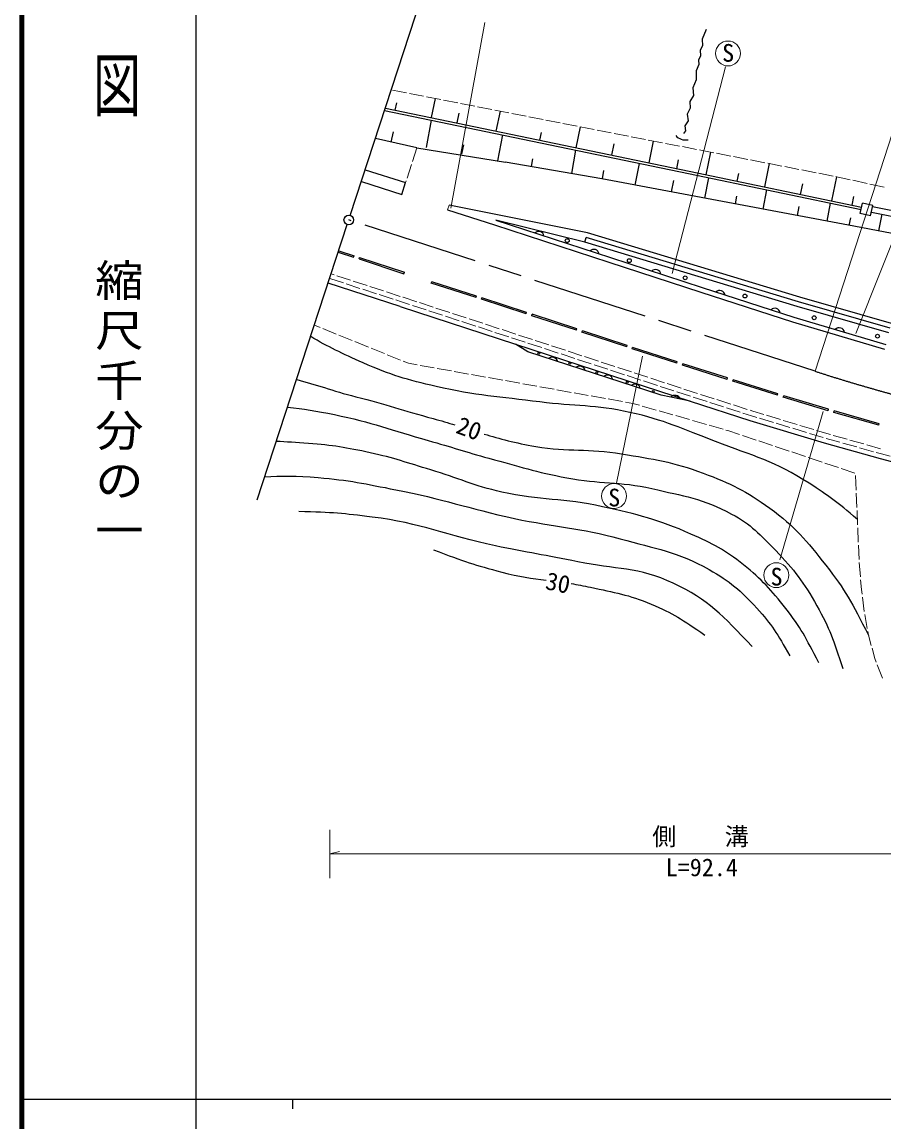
# Model space of a CAD drawing. Units: millimetres, scale not verified. Extents: x 52259 to 692259, y 20000 to 380000.
# Drawn here: x 52259 to 141418, y 202637 to 316544 of the extents above; entities that cross this region are included whole.
import ezdxf
from ezdxf.enums import TextEntityAlignment as Align

# ---------------------------------------------------------------- set-up
doc = ezdxf.new("R2010")
doc.units = ezdxf.units.MM
doc.header["$LTSCALE"] = 1000
doc.linetypes.add('CHAIN', pattern=[18.5, 12, -1.5, 3.5, -1.5])
for name, color, linetype, lineweight in [('M-BGD', 7, 'Continuous', 25), ('M-BGD-HTXT', 7, 'Continuous', 25), ('M-BGD-LWCN', 7, 'Continuous', 13), ('M-BMK', 7, 'Continuous', 13), ('M-BMK-SRVR', 3, 'Continuous', 25), ('M-TTL', 2, 'Continuous', 140), ('現況平面', 7, 'Continuous', 13)]:
    doc.layers.add(name, color=color, linetype=linetype, lineweight=lineweight)
doc.styles.add('@ＭＳ ゴシック', font='')
doc.styles.add('ＭＳ ゴシック', font='')
doc.styles.get('@ＭＳ ゴシック').set_extended_font_data('@MS Gothic')
doc.styles.get('ＭＳ ゴシック').set_extended_font_data('MS Gothic')

msp = doc.modelspace()

# ---------------------------------------------------------------- linework, layer by layer
at = {"layer": 'M-BGD'}
for p, q in [((123108, 315778), (122697, 314766)), ((122697, 314766), (122710, 314082)), ((122710, 314082), (122482, 313641)), ((122482, 313641), (122529, 313040)), ((122357, 312141), (122087, 311475)), ((122529, 313040), (122301, 312600)), ((122301, 312600), (122357, 312141)), ((122087, 311475), (122057, 310567)), ((122057, 310567), (121718, 309735)), ((121781, 308934), (121427, 308302)), ((121718, 309735), (121781, 308934)), ((89888, 307635), (121342, 301089)), ((90907, 307423), (91061, 308166)), ((94665, 306641), (95075, 308613)), ((121440, 307618), (121145, 307011)), ((121427, 308302), (121440, 307618)), ((89810, 307396), (121291, 300844)), ((97309, 306091), (97520, 307106)), ((101367, 305246), (101795, 307305)), ((121145, 307011), (121241, 306294)), ((94139, 303540), (94666, 306385)), ((109654, 303521), (110105, 305687)), ((120977, 305286), (120758, 304987)), ((121241, 306294), (120896, 305804)), ((120896, 305804), (120977, 305286)), ((93161, 303515), (88852, 304465)), ((90487, 304105), (90718, 305154)), ((101541, 302171), (102037, 304851)), ((105890, 304305), (106057, 305112)), ((117192, 301953), (117663, 304216)), ((93161, 303515), (102338, 302023)), ((97819, 302859), (97999, 303832)), ((109188, 300849), (109607, 303276)), ((113334, 302756), (113575, 303915)), ((123112, 300722), (123597, 303060)), ((112298, 300312), (102303, 302037)), ((105011, 301570), (105150, 302375)), ((115766, 299659), (116189, 301906)), ((120068, 301354), (120257, 302263)), ((129170, 299464), (129671, 301878)), ((87802, 301251), (91987, 299912)), ((112356, 300302), (112508, 301181)), ((121291, 300844), (139152, 297137)), ((121342, 301089), (139203, 297382)), ((126306, 300059), (126474, 300870)), ((87398, 300015), (91591, 298674)), ((91591, 298674), (91987, 299912)), ((138383, 295402), (112298, 300312)), ((119523, 298952), (119746, 300137)), ((122980, 298301), (123377, 300411)), ((132881, 298694), (133107, 299784)), ((136116, 298022), (136635, 300522)), ((126127, 297709), (126277, 298504)), ((129012, 297166), (129388, 299164)), ((138212, 297587), (138397, 298478)), ((110828, 294711), (96491, 297586)), ((132559, 296498), (132733, 297425)), ((135635, 295919), (135988, 297794)), ((139061, 296697), (139284, 297774)), ((140361, 297551), (139284, 297774)), ((140138, 296474), (140361, 297551)), ((140341, 297452), (177677, 289702)), ((96337, 297110), (101173, 295546)), ((137930, 295488), (138077, 296261)), ((140138, 296474), (139061, 296697)), ((140219, 296864), (177555, 289115)), ((140987, 294904), (141318, 296636)), ((101173, 295546), (113042, 291668)), ((101328, 296021), (113197, 292143)), ((110538, 293754), (101328, 296021)), ((155474, 292139), (138383, 295402)), ((110538, 293754), (110683, 294233)), ((132679, 287565), (110683, 294233)), ((132820, 288045), (110828, 294711)), ((85061, 292862), (86639, 292347)), ((132534, 287087), (110538, 293754)), ((85013, 292715), (86590, 292199)), ((86590, 292199), (86639, 292347)), ((87167, 292003), (87215, 292151)), ((87167, 292003), (91804, 290482)), ((87215, 292151), (91852, 290630)), ((113042, 291668), (122541, 288564)), ((113197, 292143), (122696, 289039)), ((91804, 290482), (91852, 290630)), ((91413, 287086), (83965, 289507)), ((94638, 289512), (94684, 289655)), ((99277, 288010), (94638, 289512)), ((99324, 288153), (94684, 289655)), ((122541, 288564), (132049, 285499)), ((122696, 289039), (132197, 285976)), ((91411, 287087), (103347, 283189)), ((99277, 288010), (99324, 288153)), ((99846, 287833), (99892, 287976)), ((104468, 286320), (99846, 287833)), ((104515, 286463), (99892, 287976)), ((142017, 284357), (132537, 287086)), ((142149, 284839), (132679, 287565)), ((142281, 285322), (132820, 288045)), ((104468, 286320), (104515, 286463)), ((105037, 286131), (105083, 286274)), ((109672, 284624), (105037, 286131)), ((109719, 284767), (105083, 286274)), ((132197, 285976), (141714, 283155)), ((132049, 285499), (141580, 282673)), ((109672, 284624), (109719, 284767)), ((110247, 284423), (110294, 284566)), ((114874, 282911), (110247, 284423)), ((114921, 283053), (110294, 284566)), ((103347, 283189), (121443, 277272)), ((104632, 282382), (103348, 283189)), ((114874, 282911), (114921, 283053)), ((115447, 282710), (115493, 282852)), ((120071, 281208), (115447, 282710)), ((120118, 281350), (115493, 282852)), ((118436, 277887), (104632, 282382)), ((120071, 281208), (120118, 281350)), ((120654, 281013), (120699, 281156)), ((125282, 279538), (120654, 281013)), ((125328, 279681), (120699, 281156)), ((125282, 279538), (125328, 279681)), ((125863, 279337), (125908, 279480)), ((130497, 277889), (125863, 279337)), ((130542, 278032), (125908, 279480)), ((130497, 277889), (130542, 278032)), ((121439, 277273), (118436, 277887)), ((121443, 277272), (127641, 275294)), ((131089, 277702), (131132, 277846)), ((135727, 276293), (131089, 277702)), ((135771, 276436), (131132, 277846)), ((135727, 276293), (135771, 276436)), ((136315, 276124), (136356, 276268)), ((140996, 274796), (136315, 276124)), ((141037, 274940), (136356, 276268)), ((127641, 275294), (135337, 272959)), ((140996, 274796), (141037, 274940)), ((135337, 272959), (141137, 271331)), ((141137, 271331), (145548, 270184))]:
    msp.add_line(p, q, dxfattribs=at)
at = {"layer": 'M-BGD', "lineweight": 13}
for p, q in [((84120, 232901), (84120, 227901)), ((84120, 230401), (85120, 230651))]:
    msp.add_line(p, q, dxfattribs=at)
at = {"layer": 'M-BGD', "lineweight": 18}
msp.add_line((84120, 230401), (174755, 230401), dxfattribs=at)
at = {"layer": 'M-BGD'}
for centre, radius in [((108720, 293906), 200), ((115152, 291835), 200), ((120926, 290054), 200), ((127121, 288165), 200), ((134285, 285919), 200), ((140849, 284008), 200), ((105769, 282244), 100), ((108988, 281222), 100), ((111777, 280261), 100), ((114928, 279247), 100), ((117629, 278289), 100)]:
    msp.add_circle(centre, radius, dxfattribs=at)
for centre, radius, start, end in [((120957, 305681), 1350, 221.69897, 281.69633), ((105754, 294295), 567, 9.97905, 133.83408), ((111457, 292431), 567, 9.97905, 133.83408), ((117863, 290338), 567, 9.97611, 133.83114), ((124509, 288174), 567, 10.20606, 134.06108), ((130220, 286334), 567, 10.20606, 134.06108), ((136880, 284310), 567, 11.55689, 135.41192), ((107172, 281274), 567, 10.0376, 133.89262), ((110025, 280345), 567, 10.0376, 133.89262), ((112878, 279417), 567, 10.0376, 133.89262), ((115730, 278488), 567, 10.0376, 133.89262), ((119884, 277319), 567, 16.50768, 140.36271)]:
    msp.add_arc(centre, radius, start, end, dxfattribs=at)
for points, knots in [([(138763, 265035), (136613, 266899), (135816, 267457), (133767, 268778), (130286, 271023), (127950, 271614), (124085, 273101), (120667, 274416), (118782, 275319), (115208, 276120), (111636, 276921), (109528, 276721), (105898, 277195), (101694, 277744), (99291, 277834), (95161, 278794), (92134, 279498), (90434, 279986), (87594, 281248), (85382, 282230), (83975, 282881), (82157, 283976)], [0, 0, 0, 0, 1, 1, 1, 2, 2, 2, 3, 3, 3, 4, 4, 4, 5, 5, 5, 6, 6, 6, 7, 7, 7, 7]), ([(80704, 279527), (82632, 279028), (84397, 278362), (86836, 277735), (89979, 276927), (91704, 276345), (94832, 275482), (95649, 275256), (96392, 275035), (97091, 274820)], [0, 0, 0, 0, 1, 1, 1, 2, 2, 2, 3, 3, 3, 3]), ([(79769, 276666), (81429, 276494), (82698, 276274), (84618, 275888), (88473, 275112), (90539, 274284), (94323, 273214), (96788, 272518), (98143, 272036), (100615, 271368), (103751, 270520), (105490, 269952), (108679, 269339), (112083, 268684), (114105, 269001), (117483, 268227), (120781, 267471), (122752, 267190), (125737, 265596), (127780, 264504), (128685, 263468), (130303, 261810), (132247, 259818), (133193, 258520), (134564, 256097), (135919, 253701), (136272, 252616), (137251, 249582)], [0, 0, 0, 0, 1, 1, 1, 2, 2, 2, 3, 3, 3, 4, 4, 4, 5, 5, 5, 6, 6, 6, 7, 7, 7, 8, 8, 8, 9, 9, 9, 9]), ([(100114, 273877), (101721, 273388), (103340, 272952), (105458, 272592), (108892, 272009), (110909, 272414), (114344, 271835), (117693, 271270), (119621, 271009), (122804, 269822), (125653, 268758), (127248, 268003), (129697, 266200), (132301, 264282), (133506, 262839), (135500, 260292), (137545, 257681), (138153, 256477), (139916, 253039)], [0, 0, 0, 0, 1, 1, 1, 2, 2, 2, 3, 3, 3, 4, 4, 4, 5, 5, 5, 6, 6, 6, 6]), ([(134761, 250186), (133393, 252857), (132928, 253789), (131347, 255818), (129838, 257754), (128882, 258787), (126973, 260330), (125056, 261879), (123782, 262520), (121532, 263522), (118112, 265045), (116025, 265522), (112375, 266353), (108357, 267268), (105951, 266947), (101935, 267866), (99003, 268537), (97467, 269300), (94586, 270161), (92147, 270890), (90805, 271402), (88316, 271937), (85844, 272468), (84437, 272723), (81914, 272900), (80651, 272989), (79607, 273067), (78606, 273109)], [0, 0, 0, 0, 1, 1, 1, 2, 2, 2, 3, 3, 3, 4, 4, 4, 5, 5, 5, 6, 6, 6, 7, 7, 7, 8, 8, 8, 9, 9, 9, 9]), ([(77414, 269458), (79058, 269571), (80693, 269559), (82925, 269375), (86094, 269113), (87844, 268709), (90968, 268109), (95817, 267177), (98427, 266175), (103255, 265136), (107518, 264218), (110018, 264197), (114217, 263021), (117875, 261997), (120109, 261727), (123410, 259846), (125568, 258615), (126678, 257676), (128353, 255841), (129930, 254114), (130438, 253251), (131758, 250916)], [0, 0, 0, 0, 1, 1, 1, 2, 2, 2, 3, 3, 3, 4, 4, 4, 5, 5, 5, 6, 6, 6, 7, 7, 7, 7]), ([(127856, 251863), (124801, 255137), (123398, 256678), (119703, 258429), (116126, 260123), (113690, 259838), (109815, 260642), (106490, 261333), (104604, 261605), (101279, 262303), (96267, 263356), (93593, 264654), (88510, 265283), (85559, 265647), (84458, 265762), (80919, 265853)], [0, 0, 0, 0, 1, 1, 1, 2, 2, 2, 3, 3, 3, 4, 4, 4, 5, 5, 5, 5]), ([(94858, 261887), (98109, 260657), (99129, 260311), (101948, 259576), (103709, 259117), (105117, 258920), (106529, 258741)], [0, 0, 0, 0, 1, 1, 1, 2, 2, 2, 2]), ([(109132, 258387), (109754, 258287), (110411, 258167), (111127, 258009), (113615, 257461), (115065, 257254), (117412, 256263), (119722, 255288), (120582, 254700), (122968, 253051)], [0, 0, 0, 0, 1, 1, 1, 2, 2, 2, 3, 3, 3, 3])]:
    msp.add_open_spline(points, degree=3, knots=knots, dxfattribs=at)
at = {"layer": 'M-BGD-HTXT'}
for p, q in [((70259, 370000), (70259, 20000)), ((52259, 205000), (591259, 205000)), ((80259, 205000), (80259, 204000))]:
    msp.add_line(p, q, dxfattribs=at)
at = {"layer": 'M-BGD-LWCN'}
msp.add_line((134389, 280377), (143648, 308912), dxfattribs=at)
at = {"layer": 'M-BMK'}
for p, q in [((100180, 316504), (96654, 297259)), ((125094, 311917), (119599, 290505)), ((147536, 306764), (138621, 284291)), ((113817, 268785), (116498, 281936)), ((130741, 260850), (135210, 276210))]:
    msp.add_line(p, q, dxfattribs=at)
at = {"layer": 'M-BMK', "color": 2, "linetype": 'CHAIN', "lineweight": 25}
msp.add_line((134389, 280377), (86101, 296046), dxfattribs=at)
at = {"layer": 'M-BMK'}
for centre in [(125367, 313286), (113568, 267456), (130372, 259264)]:
    msp.add_circle(centre, 1290, dxfattribs=at)
at = {"layer": 'M-BMK', "color": 2, "linetype": 'CHAIN', "lineweight": 25}
msp.add_arc((186859, 442077), 170000, 252.02226, 281.72049, dxfattribs=at)
at = {"layer": 'M-BMK-SRVR'}
for p, q in [((86256, 296521), (95574, 325037)), ((76628, 267054), (85946, 295570))]:
    msp.add_line(p, q, dxfattribs=at)
msp.add_circle((86101, 296046), 500, dxfattribs=at)
at = {"layer": 'M-TTL'}
msp.add_line((52259, 380000), (52259, 20000), dxfattribs=at)
at = {"layer": '現況平面'}
for p, q in [((92082, 309195), (90610, 309482)), ((93849, 308851), (92376, 309138)), ((95616, 308508), (94143, 308794)), ((97382, 308164), (95910, 308450)), ((99149, 307820), (97677, 308106)), ((100916, 307476), (99444, 307762)), ((102683, 307132), (101211, 307418)), ((104450, 306788), (102977, 307074)), ((106217, 306444), (104744, 306730)), ((107983, 306100), (106511, 306387)), ((109750, 305756), (108278, 306043)), ((111517, 305412), (110045, 305699)), ((113284, 305068), (111812, 305355)), ((115051, 304724), (113578, 305011)), ((116818, 304380), (115345, 304667)), ((118584, 304036), (117112, 304323)), ((93161, 303515), (92697, 302089)), ((120351, 303692), (118879, 303979)), ((122118, 303348), (120646, 303635)), ((122858, 303204), (122413, 303291)), ((123885, 303004), (122858, 303204)), ((125652, 302660), (124179, 302947)), ((127419, 302317), (125946, 302603)), ((129185, 301973), (127713, 302259)), ((130952, 301629), (129480, 301915)), ((92604, 301804), (92139, 300378)), ((132719, 301285), (131247, 301571)), ((134486, 300941), (133014, 301227)), ((136253, 300597), (134780, 300883)), ((92046, 300093), (91987, 299912)), ((136635, 300522), (136547, 300539)), ((138012, 300215), (136635, 300522)), ((139768, 299822), (138304, 300149)), ((141525, 299429), (140061, 299756)), ((96337, 297110), (96491, 297586)), ((84120, 289982), (85546, 289519)), ((84570, 290362), (84275, 290458)), ((86282, 289805), (84856, 290269)), ((85832, 289426), (87258, 288962)), ((87994, 289249), (86567, 289713)), ((87544, 288870), (88970, 288406)), ((89706, 288693), (88279, 289156)), ((89255, 288313), (90682, 287850)), ((91418, 288136), (89991, 288600)), ((90967, 287757), (91567, 287562)), ((91567, 287562), (92393, 287292)), ((91722, 288037), (91703, 288044)), ((93129, 287578), (91722, 288037)), ((92679, 287199), (94104, 286733)), ((94840, 287019), (93414, 287485)), ((94390, 286640), (95816, 286174)), ((96551, 286460), (95125, 286926)), ((96101, 286081), (97527, 285616)), ((98262, 285901), (96836, 286367)), ((83121, 284908), (82539, 285144)), ((84790, 284232), (83399, 284796)), ((97812, 285523), (99238, 285057)), ((99973, 285343), (98547, 285808)), ((99523, 284964), (100949, 284498)), ((101684, 284784), (100258, 285250)), ((86458, 283556), (85068, 284120)), ((101234, 284405), (102660, 283939)), ((103395, 284225), (101969, 284691)), ((102945, 283846), (103503, 283664)), ((103503, 283664), (104371, 283380)), ((105106, 283666), (103680, 284132)), ((88126, 282880), (86736, 283444)), ((89794, 282205), (88404, 282768)), ((104656, 283287), (106082, 282821)), ((106817, 283106), (105391, 283572)), ((106367, 282727), (107792, 282261)), ((108528, 282547), (107102, 283013)), ((91463, 281529), (90072, 282092)), ((92272, 281200), (91741, 281416)), ((108078, 282168), (109503, 281702)), ((110239, 281987), (108813, 282454)), ((109788, 281609), (111214, 281142)), ((111950, 281428), (110524, 281894)), ((93184, 281038), (92272, 281200)), ((94956, 280722), (93480, 280985)), ((96728, 280405), (95252, 280669)), ((98500, 280089), (97024, 280353)), ((111499, 281049), (112925, 280583)), ((113660, 280868), (112235, 281335)), ((113210, 280490), (114636, 280023)), ((115371, 280309), (113946, 280775)), ((117082, 279750), (115656, 280216)), ((100272, 279773), (98796, 280036)), ((102044, 279457), (100568, 279720)), ((103816, 279140), (102340, 279404)), ((105588, 278824), (104112, 279088)), ((114921, 279930), (116347, 279464)), ((116632, 279371), (118058, 278905)), ((118793, 279190), (117367, 279656)), ((120504, 278631), (119078, 279097)), ((107360, 278508), (105884, 278771)), ((109132, 278192), (107656, 278455)), ((110904, 277876), (109428, 278139)), ((118343, 278811), (119768, 278345)), ((120054, 278252), (121479, 277786)), ((121750, 278223), (120789, 278537)), ((122216, 278075), (121750, 278223)), ((123931, 277528), (122502, 277983)), ((112676, 277559), (111200, 277823)), ((114448, 277243), (112972, 277507)), ((115503, 277055), (114744, 277190)), ((116203, 276854), (115503, 277055)), ((121765, 277694), (123194, 277238)), ((123480, 277147), (124909, 276691)), ((125645, 276981), (124216, 277436)), ((127360, 276433), (125931, 276889)), ((117934, 276358), (116492, 276772)), ((119664, 275863), (118222, 276276)), ((121395, 275367), (119953, 275780)), ((125195, 276600), (126624, 276144)), ((126909, 276052), (127790, 275772)), ((127938, 276249), (127646, 276342)), ((127790, 275772), (128341, 275604)), ((129080, 275903), (127938, 276249)), ((130803, 275380), (129367, 275815)), ((123125, 274871), (121683, 275284)), ((124855, 274376), (123413, 274789)), ((128628, 275517), (130063, 275082)), ((130350, 274994), (131786, 274559)), ((132525, 274857), (131090, 275293)), ((134247, 274334), (132812, 274770)), ((125340, 274237), (125144, 274293)), ((126569, 273826), (125340, 274237)), ((128276, 273255), (126854, 273731)), ((132073, 274472), (133508, 274036)), ((133795, 273949), (135231, 273513)), ((135617, 273918), (134535, 274247)), ((135518, 273427), (136962, 273022)), ((135972, 273819), (135617, 273918)), ((137705, 273333), (136261, 273738)), ((129983, 272684), (128561, 273160)), ((131690, 272113), (130268, 272589)), ((137251, 272941), (138695, 272536)), ((139438, 272846), (137994, 273252)), ((138984, 272455), (140428, 272049)), ((141171, 272360), (139727, 272765)), ((133397, 271542), (131975, 272018)), ((135104, 270971), (133682, 271446)), ((140717, 271968), (141267, 271814)), ((141267, 271814), (142166, 271580)), ((136811, 270400), (135389, 270875)), ((138518, 269829), (137096, 270304)), ((138640, 268067), (138579, 269566)), ((138713, 266268), (138652, 267767)), ((138786, 264470), (138726, 265969)), ((138860, 262671), (138799, 264170)), ((138933, 260873), (138872, 262371)), ((139075, 259079), (138946, 260573)), ((139186, 257784), (139100, 258780)), ((139249, 257287), (139186, 257784)), ((139472, 255501), (139286, 256990)), ((139791, 253730), (139522, 255205)), ((139916, 253039), (139844, 253435)), ((140205, 251980), (139916, 253039)), ((140570, 250644), (140284, 251690)), ((140721, 250257), (140570, 250644)), ((141375, 248580), (140830, 249978))]:
    msp.add_line(p, q, dxfattribs=at)

# ---------------------------------------------------------------- texts
at = {"layer": 'M-BGD', "style": 'ＭＳ ゴシック'}
for s, rotation, p in [('20', 339.758, (98559, 274455)), ('30', 348.405, (107766, 258478))]:
    msp.add_text(s, height=1833, rotation=rotation, dxfattribs=at).set_placement(p, align=Align.MIDDLE_CENTER)
for s, p in [('側\u3000\u3000溝', (117523, 233122)), ('L=92.4', (118916, 229924))]:
    msp.add_text(s, height=1833, dxfattribs=at).set_placement(p, align=Align.TOP_LEFT)
at = {"layer": 'M-BGD-HTXT', "style": '@ＭＳ ゴシック', "width": 1.45}
msp.add_text('平  面  図', height=3666, rotation=270, dxfattribs=at).set_placement((62036, 306475), align=Align.MIDDLE_RIGHT)
at = {"layer": 'M-BGD-HTXT', "insert": (62036, 261030), "char_height": 3666, "attachment_point": 6, "rotation": 270, "style": '@ＭＳ ゴシック'}
msp.add_mtext('\\T1.15;\\W0.9;縮尺千分の一', dxfattribs=at)
at = {"layer": 'M-BMK', "style": 'ＭＳ ゴシック'}
msp.add_text('S', height=1833, dxfattribs=at).set_placement((125386, 311879), align=Align.BOTTOM_CENTER)
for p in [(113587, 267299), (130391, 259107)]:
    msp.add_text('S', height=1833, dxfattribs=at).set_placement(p, align=Align.MIDDLE_CENTER)

doc.saveas('drawing.dxf')
